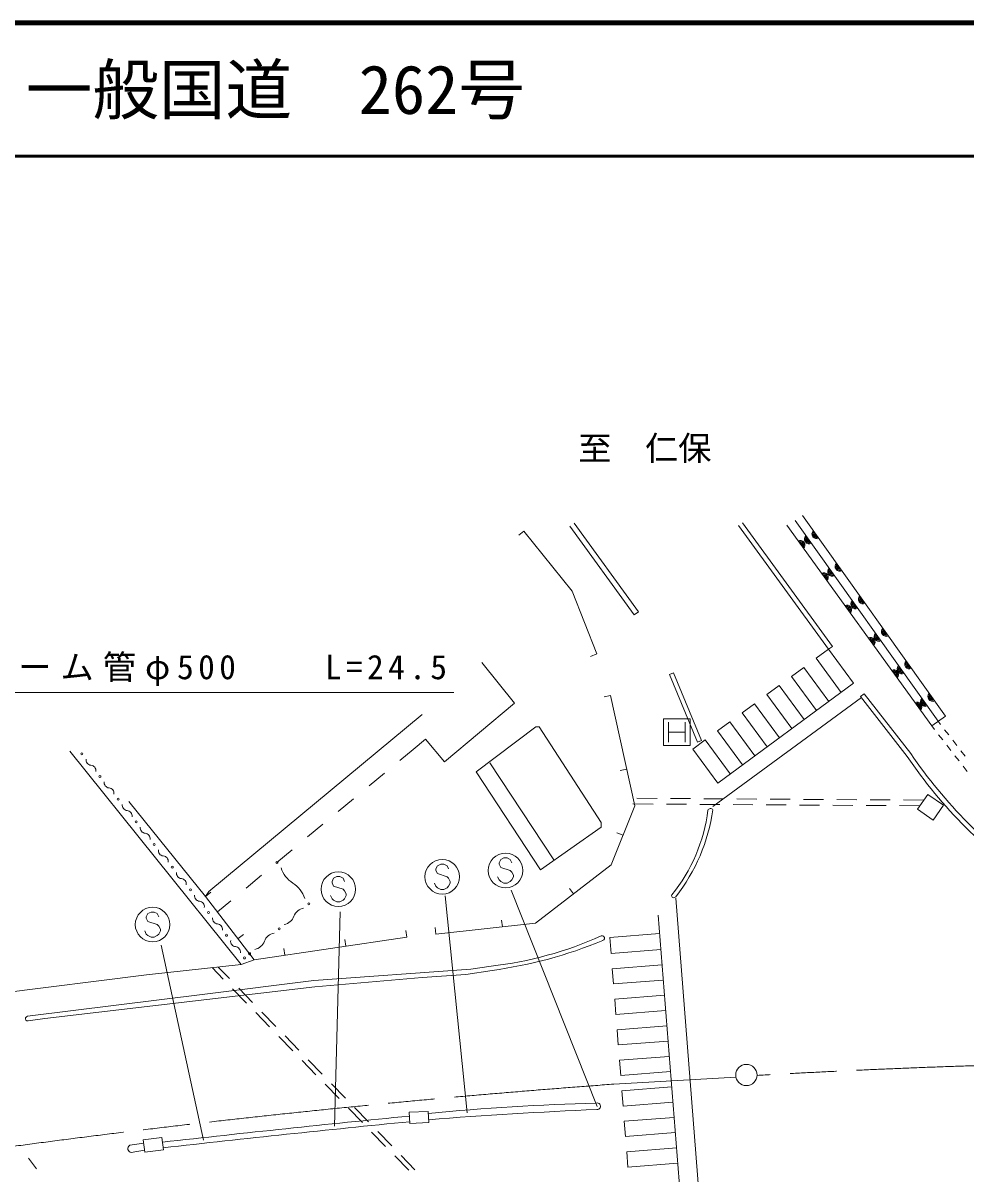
# Model space of a CAD drawing. Units: millimetres, scale not verified. Extents: x 40000 to 680000, y 20000 to 380000.
# Drawn here: x 216526 to 287342, y 293608 to 380000 of the extents above; entities that cross this region are included whole.
import ezdxf
from ezdxf.enums import TextEntityAlignment as Align

# ---------------------------------------------------------------- set-up
doc = ezdxf.new("R2010")
doc.units = ezdxf.units.MM
doc.header["$LTSCALE"] = 1000
doc.linetypes.add('CHAIN', pattern=[18.5, 12, -1.5, 3.5, -1.5])
for name, color, linetype, lineweight in [('M-BGD', 7, 'Continuous', 13), ('M-BMK', 2, 'CHAIN', 13), ('M-BMK-SRVR', 3, 'Continuous', 13), ('M-STR-HTXT', 7, 'Continuous', 13), ('M-STR-STR1', 1, 'Continuous', 13), ('M-STR-STRC', 7, 'Continuous', 13), ('M-STR-STRD', 7, 'Continuous', 13), ('M-TTL', 2, 'Continuous', 140), ('M-TTL-LINE', 7, 'Continuous', 50)]:
    doc.layers.add(name, color=color, linetype=linetype, lineweight=lineweight)
doc.layers.add('M-BGD-HTXT', color=7, linetype='Continuous')
doc.layers.add('M-TTL-TXT', color=7, linetype='Continuous')
doc.styles.add('ＭＳ ゴシック', font='')
doc.styles.get('ＭＳ ゴシック').set_extended_font_data('MS Gothic')

msp = doc.modelspace()

# ---------------------------------------------------------------- linework, layer by layer
at = {"layer": 'M-BGD'}
for p, q in [((275066, 343006), (285808, 327928)), ((284773, 327190), (273876, 342278)), ((274504, 342627), (285246, 327549)), ((254143, 341835), (253754, 341521)), ((254143, 341835), (257775, 337318)), ((257775, 337318), (259612, 332602)), ((277025, 332954), (276098, 332272)), ((278904, 330398), (277025, 332954)), ((253434, 328902), (250978, 331950)), ((259612, 332602), (259146, 332420)), ((277978, 329717), (276098, 332272)), ((275172, 331591), (274246, 330910)), ((276125, 328354), (274246, 330910)), ((277052, 329035), (275172, 331591)), ((268714, 322903), (278904, 330398)), ((273319, 330228), (272393, 329547)), ((275199, 327673), (273319, 330228)), ((260651, 329476), (260163, 329369)), ((260651, 329476), (262467, 321195)), ((268319, 321129), (279483, 329340)), ((274272, 326991), (272393, 329547)), ((248184, 324499), (253434, 328902)), ((271466, 328865), (270540, 328184)), ((273346, 326310), (271466, 328865)), ((230489, 314763), (246491, 328055)), ((269613, 327503), (268687, 326821)), ((271493, 324947), (269613, 327503)), ((272419, 325629), (270540, 328184)), ((284773, 327190), (285808, 327928)), ((285434, 327307), (285246, 327549)), ((250555, 323737), (255042, 327124)), ((255042, 327124), (255296, 327124)), ((255296, 327124), (259953, 319927)), ((270567, 324266), (268687, 326821)), ((284977, 326928), (284773, 327190)), ((286046, 326516), (285740, 326911)), ((245814, 325431), (246745, 326193)), ((246745, 326193), (248184, 324499)), ((267761, 326140), (266834, 325459)), ((269640, 323584), (267761, 326140)), ((285590, 326138), (285283, 326533)), ((286204, 325348), (285897, 325743)), ((286657, 325725), (286351, 326120)), ((220031, 325300), (232900, 309277)), ((245814, 325431), (244818, 324603)), ((268714, 322903), (266834, 325459)), ((286817, 324559), (286511, 324954)), ((287269, 324934), (286963, 325330)), ((251571, 324415), (256397, 317133)), ((287431, 323769), (287124, 324164)), ((243664, 323645), (242510, 322686)), ((255381, 316371), (250555, 323737)), ((261862, 323955), (261373, 323848)), ((230241, 314391), (224481, 321514)), ((241357, 321727), (240203, 320769)), ((262610, 321760), (264143, 321750)), ((265143, 321743), (266643, 321734)), ((267643, 321727), (269143, 321718)), ((270143, 321711), (271643, 321702)), ((272643, 321695), (274143, 321685)), ((275143, 321679), (276643, 321669)), ((277643, 321663), (279143, 321653)), ((280143, 321647), (281643, 321637)), ((282643, 321631), (284177, 321621)), ((284479, 322053), (283702, 320941)), ((285656, 321230), (284479, 322053)), ((262467, 321195), (260703, 316759)), ((262312, 321334), (263846, 321324)), ((264846, 321317), (266345, 321308)), ((267345, 321301), (268845, 321291)), ((269845, 321285), (271345, 321275)), ((272345, 321269), (273845, 321259)), ((274845, 321253), (276345, 321243)), ((277345, 321237), (278845, 321227)), ((279845, 321221), (281345, 321211)), ((282345, 321205), (283879, 321195)), ((283702, 320941), (284878, 320118)), ((284878, 320118), (285656, 321230)), ((239049, 319810), (237895, 318852)), ((259953, 319927), (259953, 319589)), ((259953, 319589), (255381, 316371)), ((261585, 318977), (261120, 319162)), ((236742, 317893), (235588, 316934)), ((260703, 316759), (255024, 312386)), ((234434, 315976), (233280, 315017)), ((230241, 314391), (230489, 314763)), ((230241, 314391), (230637, 314695)), ((257863, 314573), (257558, 314969)), ((233894, 309630), (230241, 314391)), ((232127, 314059), (231131, 313231)), ((265552, 314250), (267290, 292183)), ((264219, 312968), (265866, 292053)), ((247525, 311560), (247470, 312057)), ((255024, 312386), (247525, 311560)), ((252524, 312111), (252469, 312608)), ((232676, 311217), (233073, 311522)), ((245352, 311332), (233894, 309630)), ((240769, 310651), (240696, 311146)), ((245352, 311332), (245279, 311826)), ((260595, 311293), (264328, 311588)), ((260689, 310103), (260595, 311293)), ((236186, 309971), (236112, 310465)), ((260689, 310103), (264421, 310397)), ((232900, 309277), (233894, 309630)), ((225804, 308486), (214531, 307077)), ((232900, 309277), (225804, 308486)), ((230720, 309034), (231563, 308165)), ((231184, 309077), (232028, 308208)), ((260779, 308956), (264512, 309250)), ((260869, 307810), (260779, 308956)), ((260869, 307810), (264602, 308104)), ((232260, 307448), (233304, 306371)), ((232724, 307490), (233769, 306414)), ((260960, 306663), (264692, 306957)), ((261050, 305517), (260960, 306663)), ((234001, 305654), (235046, 304577)), ((234465, 305696), (235510, 304620)), ((261050, 305517), (264783, 305811)), ((261140, 304370), (264873, 304664)), ((261231, 303224), (261140, 304370)), ((235742, 303860), (236787, 302783)), ((236207, 303902), (237251, 302826)), ((261231, 303224), (264963, 303518)), ((237483, 302066), (238528, 300989)), ((237948, 302108), (238992, 301032)), ((261321, 302077), (265054, 302371)), ((261411, 300931), (261321, 302077)), ((261411, 300931), (265144, 301225)), ((239224, 300272), (240269, 299195)), ((239689, 300315), (240734, 299238)), ((261502, 299785), (265234, 300079)), ((261592, 298638), (261502, 299785)), ((261592, 298638), (265325, 298932)), ((240966, 298478), (242010, 297401)), ((241430, 298521), (242475, 297444)), ((246957, 298235), (245530, 298166)), ((245530, 298166), (245570, 297336)), ((246997, 297405), (246957, 298235)), ((245570, 297336), (246997, 297405)), ((261682, 297492), (265415, 297786)), ((261773, 296345), (261682, 297492)), ((242707, 296684), (243752, 295607)), ((243171, 296727), (244216, 295650)), ((261773, 296345), (265505, 296639)), ((226959, 296268), (225560, 296091)), ((225560, 296091), (225675, 295182)), ((227074, 295359), (226959, 296268)), ((261863, 295199), (265595, 295493)), ((225675, 295182), (227074, 295359)), ((244448, 294890), (245493, 293813)), ((244912, 294933), (245957, 293856)), ((261953, 294052), (261863, 295199)), ((261953, 294052), (265686, 294346))]:
    msp.add_line(p, q, dxfattribs=at)
for centre in [(220950, 325094), (222307, 323391), (223665, 321687), (225023, 319983), (226380, 318280), (227738, 316576), (235598, 316943), (229095, 314872), (237983, 313832), (237983, 313832), (230453, 313169), (235765, 311958), (231810, 311465), (233546, 310084), (233168, 309761)]:
    msp.add_circle(centre, 75, dxfattribs=at)
for centre, radius, start, end in [((275568, 341228), 354, 134.26473, 296.6699), ((275568, 341228), 283, 136.48876, 294.44586), ((275568, 341228), 212, 140.23509, 290.69954), ((275568, 341228), 142, 147.94682, 282.98781), ((275568, 341228), 100, 158.26448, 272.67015), ((275568, 341228), 100, 158.26448, 272.67015), ((276129, 341606), 354, 134.26473, 296.6699), ((276129, 341606), 283, 136.48876, 294.44586), ((276129, 341606), 212, 140.23509, 290.69954), ((276129, 341606), 142, 147.94682, 282.98781), ((276129, 341606), 100, 158.26448, 272.67015), ((276129, 341606), 100, 158.26448, 272.67015), ((274889, 340782), 354, 314.63501, 117.04019), ((274889, 340782), 283, 316.85905, 114.81615), ((274889, 340782), 212, 320.60538, 111.06982), ((274889, 340782), 142, 328.3171, 103.35809), ((274889, 340782), 100, 338.63477, 93.04043), ((274889, 340782), 100, 338.63477, 93.04043), ((276646, 338350), 354, 314.63501, 117.04019), ((277308, 338785), 354, 134.26473, 296.6699), ((277308, 338785), 283, 136.48876, 294.44586), ((277308, 338785), 212, 140.23509, 290.69954), ((277308, 338785), 142, 147.94682, 282.98781), ((277308, 338785), 100, 158.26448, 272.67015), ((277308, 338785), 100, 158.26448, 272.67015), ((277870, 339163), 354, 134.26473, 296.6699), ((277870, 339163), 283, 136.48876, 294.44586), ((277870, 339163), 212, 140.23509, 290.69954), ((277870, 339163), 142, 147.94682, 282.98781), ((277870, 339163), 100, 158.26448, 272.67015), ((277870, 339163), 100, 158.26448, 272.67015), ((276646, 338350), 283, 316.85905, 114.81615), ((276646, 338350), 212, 320.60538, 111.06982), ((276646, 338350), 142, 328.3171, 103.35809), ((276646, 338350), 100, 338.63477, 93.04043), ((276646, 338350), 100, 338.63477, 93.04043), ((279611, 336720), 354, 134.26473, 296.6699), ((278402, 335918), 354, 314.63501, 117.04019), ((278402, 335918), 283, 316.85905, 114.81615), ((278402, 335918), 212, 320.60538, 111.06982), ((279049, 336341), 354, 134.26473, 296.6699), ((279049, 336341), 283, 136.48876, 294.44586), ((279049, 336341), 212, 140.23509, 290.69954), ((279049, 336341), 142, 147.94682, 282.98781), ((279049, 336341), 100, 158.26448, 272.67015), ((279049, 336341), 100, 158.26448, 272.67015), ((279611, 336720), 283, 136.48876, 294.44586), ((279611, 336720), 212, 140.23509, 290.69954), ((279611, 336720), 142, 147.94682, 282.98781), ((279611, 336720), 100, 158.26448, 272.67015), ((279611, 336720), 100, 158.26448, 272.67015), ((278402, 335918), 142, 328.3171, 103.35809), ((278402, 335918), 100, 338.63477, 93.04043), ((278402, 335918), 100, 338.63477, 93.04043), ((281351, 334276), 354, 134.26473, 296.6699), ((281351, 334276), 283, 136.48876, 294.44586), ((281351, 334276), 212, 140.23509, 290.69954), ((281351, 334276), 142, 147.94682, 282.98781), ((280159, 333486), 354, 314.63501, 117.04019), ((280159, 333486), 283, 316.85905, 114.81615), ((280159, 333486), 212, 320.60538, 111.06982), ((280159, 333486), 142, 328.3171, 103.35809), ((280159, 333486), 100, 338.63477, 93.04043), ((280159, 333486), 100, 338.63477, 93.04043), ((280790, 333898), 354, 134.26473, 296.6699), ((280790, 333898), 283, 136.48876, 294.44586), ((280790, 333898), 212, 140.23509, 290.69954), ((280790, 333898), 142, 147.94682, 282.98781), ((280790, 333898), 100, 158.26448, 272.67015), ((280790, 333898), 100, 158.26448, 272.67015), ((281351, 334276), 100, 158.26448, 272.67015), ((281351, 334276), 100, 158.26448, 272.67015), ((283092, 331833), 354, 134.26473, 296.6699), ((283092, 331833), 283, 136.48876, 294.44586), ((283092, 331833), 212, 140.23509, 290.69954), ((283092, 331833), 142, 147.94682, 282.98781), ((283092, 331833), 100, 158.26448, 272.67015), ((283092, 331833), 100, 158.26448, 272.67015), ((281915, 331054), 354, 314.63501, 117.04019), ((281915, 331054), 283, 316.85905, 114.81615), ((281915, 331054), 212, 320.60538, 111.06982), ((281915, 331054), 142, 328.3171, 103.35809), ((281915, 331054), 100, 338.63477, 93.04043), ((281915, 331054), 100, 338.63477, 93.04043), ((282530, 331455), 354, 134.26473, 296.6699), ((282530, 331455), 283, 136.48876, 294.44586), ((282530, 331455), 212, 140.23509, 290.69954), ((282530, 331455), 142, 147.94682, 282.98781), ((282530, 331455), 100, 158.26448, 272.67015), ((282530, 331455), 100, 158.26448, 272.67015), ((284271, 329011), 354, 134.26473, 296.6699), ((284271, 329011), 283, 136.48876, 294.44586), ((284833, 329390), 354, 134.26473, 296.6699), ((284833, 329390), 283, 136.48876, 294.44586), ((284833, 329390), 212, 140.23509, 290.69954), ((284833, 329390), 142, 147.94682, 282.98781), ((284833, 329390), 100, 158.26448, 272.67015), ((284833, 329390), 100, 158.26448, 272.67015), ((283672, 328622), 354, 314.63501, 117.04019), ((283672, 328622), 283, 316.85905, 114.81615), ((283672, 328622), 212, 320.60538, 111.06982), ((283672, 328622), 142, 328.3171, 103.35809), ((283672, 328622), 100, 338.63477, 93.04043), ((283672, 328622), 100, 338.63477, 93.04043), ((284271, 329011), 212, 140.23509, 290.69954), ((284271, 329011), 142, 147.94682, 282.98781), ((284271, 329011), 100, 158.26448, 272.67015), ((284271, 329011), 100, 158.26448, 272.67015), ((221668, 324650), 410, 172.567, 264.53366), ((221590, 323835), 410, 352.567, 84.53366), ((223025, 322947), 410, 172.567, 264.53366), ((222947, 322131), 410, 352.567, 84.53366), ((224383, 321243), 410, 172.567, 264.53366), ((224305, 320427), 410, 352.567, 84.53366), ((225740, 319539), 410, 172.567, 264.53366), ((225662, 318724), 410, 352.567, 84.53366), ((227098, 317836), 410, 172.567, 264.53366), ((227020, 317020), 410, 352.567, 84.53366), ((237988, 317225), 2194, 198.04741, 236.91597), ((228456, 316132), 410, 172.567, 264.53366), ((228377, 315316), 410, 352.567, 84.53366), ((235593, 313549), 2194, 18.04741, 56.91597), ((229813, 314428), 410, 172.567, 264.53366), ((229735, 313613), 410, 352.567, 84.53366), ((231171, 312725), 410, 172.567, 264.53366), ((235966, 313232), 969, 280.76541, 339.62041), ((237782, 312558), 969, 100.76541, 159.62041), ((231093, 311909), 410, 352.567, 84.53366), ((232528, 311021), 410, 172.567, 264.53366), ((233747, 311358), 969, 280.76541, 339.62041), ((235564, 310683), 969, 100.76541, 159.62041), ((232450, 310205), 410, 352.567, 84.53366)]:
    msp.add_arc(centre, radius, start, end, dxfattribs=at)
at = {"layer": 'M-BMK'}
msp.add_line((260891, 300283), (270068, 300798), dxfattribs=at)
for centre, radius, start, end in [((310126, -373908), 675944, 91.61162, 93.26325), ((316904, -460447), 762789, 94.21116, 100.83446)]:
    msp.add_arc(centre, radius, start, end, dxfattribs=at)
at = {"layer": 'M-BMK-SRVR'}
msp.add_circle((270849, 300970), 800, dxfattribs=at)
at = {"layer": 'M-STR-HTXT'}
msp.add_line((209631, 329704), (248881, 329704), dxfattribs=at)
at = {"layer": 'M-STR-STR1'}
msp.add_line((217536, 293911), (216939, 294713), dxfattribs=at)
at = {"layer": 'M-STR-STRC'}
for p, q in [((264636, 325724), (264636, 327724)), ((264636, 327724), (266636, 327724)), ((265011, 327474), (265011, 325974)), ((266261, 327474), (266261, 325974)), ((266636, 327724), (266636, 325724)), ((265011, 326724), (266261, 326724)), ((266636, 325724), (264636, 325724)), ((252407, 317156), (252289, 316920)), ((252643, 317274), (252407, 317156)), ((252880, 317274), (252643, 317274)), ((253116, 317156), (252880, 317274)), ((253234, 316920), (253116, 317156)), ((247658, 316691), (247540, 316455)), ((247540, 316455), (247540, 316336)), ((247540, 316336), (247658, 316100)), ((247894, 316809), (247658, 316691)), ((248130, 316809), (247894, 316809)), ((248367, 316691), (248130, 316809)), ((248485, 316455), (248367, 316691)), ((252289, 316920), (252289, 316801)), ((252289, 316801), (252407, 316565)), ((252407, 316565), (253116, 316329)), ((253116, 316329), (253234, 316210)), ((253234, 316210), (253352, 315974)), ((239853, 315753), (239735, 315516)), ((239735, 315516), (239735, 315398)), ((239735, 315398), (239853, 315162)), ((240089, 315871), (239853, 315753)), ((240326, 315871), (240089, 315871)), ((240562, 315753), (240326, 315871)), ((240680, 315516), (240562, 315753)), ((247540, 315155), (247421, 315391)), ((247658, 316100), (248367, 315864)), ((248367, 315864), (248485, 315746)), ((248485, 315746), (248603, 315509)), ((248603, 315391), (248485, 315155)), ((248603, 315509), (248603, 315391)), ((252289, 315620), (252171, 315856)), ((252407, 315501), (252289, 315620)), ((252643, 315383), (252407, 315501)), ((252880, 315383), (252643, 315383)), ((253116, 315501), (252880, 315383)), ((253234, 315620), (253116, 315501)), ((253352, 315856), (253234, 315620)), ((253352, 315974), (253352, 315856)), ((239853, 315162), (240562, 314925)), ((240562, 314925), (240680, 314807)), ((240680, 314807), (240798, 314571)), ((240798, 314571), (240798, 314453)), ((247658, 315036), (247540, 315155)), ((247894, 314918), (247658, 315036)), ((248130, 314918), (247894, 314918)), ((248367, 315036), (248130, 314918)), ((248485, 315155), (248367, 315036)), ((259634, 298603), (253187, 314862)), ((239735, 314216), (239617, 314453)), ((239853, 314098), (239735, 314216)), ((240089, 313980), (239853, 314098)), ((240326, 313980), (240089, 313980)), ((240562, 314098), (240326, 313980)), ((240680, 314216), (240562, 314098)), ((240798, 314453), (240680, 314216)), ((248229, 314425), (249869, 298136)), ((225904, 313096), (225786, 312859)), ((225786, 312859), (225786, 312741)), ((225786, 312741), (225904, 312505)), ((226140, 313214), (225904, 313096)), ((226377, 313214), (226140, 313214)), ((226613, 313096), (226377, 313214)), ((226731, 312859), (226613, 313096)), ((239906, 297119), (240343, 313240)), ((225904, 312505), (226613, 312269)), ((226613, 312269), (226731, 312150)), ((226731, 312150), (226849, 311914)), ((226849, 311914), (226849, 311796)), ((225786, 311559), (225668, 311796)), ((225904, 311441), (225786, 311559)), ((226140, 311323), (225904, 311441)), ((226377, 311323), (226140, 311323)), ((226613, 311441), (226377, 311323)), ((226731, 311559), (226613, 311441)), ((226849, 311796), (226731, 311559)), ((226890, 310716), (230075, 296071))]:
    msp.add_line(p, q, dxfattribs=at)
for centre in [(248012, 315864), (252762, 316329), (240207, 314925), (226259, 312269)]:
    msp.add_circle(centre, 1300, dxfattribs=at)
at = {"layer": 'M-STR-STRD'}
for p, q in [((257584, 342194), (262416, 335530)), ((262740, 335765), (257908, 342429)), ((270268, 342242), (277025, 332954)), ((277325, 333172), (270569, 342461)), ((262416, 335530), (262740, 335765)), ((277025, 332954), (277325, 333172)), ((265083, 331069), (265373, 331188)), ((267179, 325981), (265083, 331069)), ((265373, 331188), (267469, 326101)), ((279431, 329407), (279703, 329617)), ((279431, 329407), (282917, 324901)), ((279703, 329617), (283189, 325111)), ((267469, 326101), (267179, 325981)), ((238363, 308074), (250164, 308927)), ((249790, 308520), (246490, 308302)), ((251748, 308833), (249790, 308520)), ((250164, 308927), (251681, 309153)), ((238448, 307595), (218156, 305217)), ((230183, 307039), (238363, 308074)), ((246490, 308302), (238448, 307595)), ((216870, 305379), (230183, 307039)), ((218156, 305217), (216918, 305029)), ((225592, 295841), (224541, 295687)), ((225657, 295329), (224659, 295155))]:
    msp.add_line(p, q, dxfattribs=at)
for centre, radius, start, end in [((313511, 345658), 36971, 214.15556, 235.65873), ((314595, 346677), 38098, 214.47584, 234.80177), ((255588, 322376), 12459, 320.81617, 353.03719), ((254890, 322782), 13574, 321.68544, 352.01526), ((268154, 320760), 225, 37.46505, 151.95304), ((265401, 314452), 164, 161.51979, 328.44642), ((248713, 336098), 27108, 276.28523, 294.46149), ((247443, 341342), 32793, 277.54378, 292.62237), ((260007, 311251), 186, 285.35559, 111.87292), ((216886, 305202), 177, 95.20821, 280.44994), ((263534, 131915), 166985, 91.35926, 95.6944), ((274485, -50092), 348790, 92.44402, 94.52181), ((259652, 298622), 245, 260.47371, 109.05357), ((378722, -1048690), 1353145, 95.64826, 96.43772), ((378722, -1048690), 1352722, 95.64826, 96.43772), ((224679, 295439), 284, 119.15761, 265.90001)]:
    msp.add_arc(centre, radius, start, end, dxfattribs=at)
at = {"layer": 'M-TTL'}
msp.add_line((680000, 380000), (40000, 380000), dxfattribs=at)
at = {"layer": 'M-TTL-LINE'}
msp.add_line((40000, 370000), (680000, 370000), dxfattribs=at)

# ---------------------------------------------------------------- texts
at = {"layer": 'M-BGD-HTXT', "style": 'ＭＳ ゴシック'}
msp.add_text('至\u3000仁保', height=1833, dxfattribs=at).set_placement((263224, 346591), align=Align.BOTTOM_CENTER)
at = {"layer": 'M-STR-HTXT', "insert": (229256, 330204), "char_height": 1833, "attachment_point": 8, "style": 'ＭＳ ゴシック'}
msp.add_mtext('\\T1.27;ヒューム管φ500\u3000\u3000L=24.5', dxfattribs=at)
at = {"layer": 'M-TTL-TXT', "style": 'ＭＳ ゴシック'}
msp.add_text('一般国道\u3000262号', height=3666, dxfattribs=at).set_placement((216734, 375000), align=Align.MIDDLE_LEFT)

doc.saveas('drawing.dxf')
